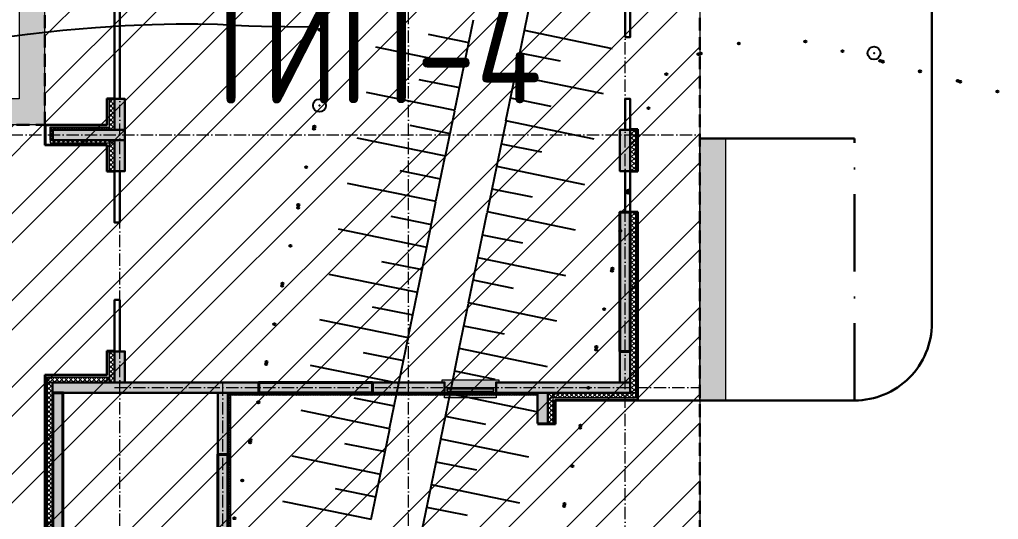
# Model space of a CAD drawing. Header units: millimetres. Extents: x 1353783 to 6492029790, y -7276956 to -512500.
# Drawn here: x 9954524 to 9958320, y -2850281 to -2848342 of the extents above; entities that cross this region are included whole.
import ezdxf
from ezdxf.enums import TextEntityAlignment as Align

# ---------------------------------------------------------------- set-up
doc = ezdxf.new("R2010")
doc.units = ezdxf.units.MM
for name, pattern in [('( Dashed )', [0.75, 0.5, -0.25]), ('482 Границы районов', [5, 3, -1, 0, -1]), ('ACAD_ISO10W100', [18, 12, -3, 0, -3]), ('CONTI', [0]), ('осевая', [50.800000000000004, 31.75, -6.35, 6.35, -6.35])]:
    doc.linetypes.add(name, pattern=pattern)
doc.layers.get('0').update_dxf_attribs({"lineweight": 5})
for name, color, linetype, lineweight in [('!A-DIAFRAGM типовой', 142, 'Continuous', 0), ('7земля', 7, 'Continuous', 30), ('DIAFRAGM', 46, 'Continuous', 30), ('Hatch', 254, 'Continuous', 5), ('INSULATION', 81, 'Continuous', 5), ('Room_name', 250, 'Continuous', 20), ('Room_number', 250, 'Continuous', 13), ('Ар-окна', 5, 'Continuous', 9), ('ГП-Граница учасика ИЖС', 3, 'Continuous', 5), ('ГП-Тратуар', 3, 'Continuous', 5), ('оси', 231, 'осевая', 9)]:
    doc.layers.add(name, color=color, linetype=linetype, lineweight=lineweight)
for name, color, linetype in [('GORIZUNKNOWN', 32, 'CONTI'), ('PI_DTUNKNOWN', 250, 'CONTI'), ('SIT_LРЕЛЬЕФ', 7, 'CONTI'), ('Заливка', 7, 'Continuous'), ('РЕЛЬЕФ', 7, 'CONTI')]:
    doc.layers.add(name, color=color, linetype=linetype)
doc.styles.add('ISOCPEUR', font='', dxfattribs={"width": 0.85})
doc.styles.get('ISOCPEUR').set_extended_font_data('ISOCPEUR')

# ---------------------------------------------------------------- blocks, each defined once
blk = doc.blocks.new('амвамвам')
at = {"lineweight": 30, "ltscale": 100, "true_color": 0x939598}
h = blk.add_hatch(color=252, dxfattribs=at)
h.dxf.hatch_style = 1
h.paths.add_polyline_path([(9742030.65074575, -3645600.276050391), (9742530.65074575, -3645600.276050389), (9742530.650745742, -3635980.279723642), (9728830.654929563, -3635980.279723641), (9728830.667146705, -3647630.279407861), (9725280.645847015, -3647630.279407861), (9725280.645847008, -3660380.278466331), (9745030.641692825, -3660380.278466327), (9745030.641692922, -3659880.69496974), (9725780.652775496, -3659880.694969732), (9725780.65617992, -3648130.281268958), (9729330.654902004, -3648130.27890511), (9729330.654902019, -3636480.279723641), (9742030.6510351, -3636479.856934937)])
h.paths.add_polyline_path([(9742030.651035085, -3648400.276050389), (9742530.651035085, -3648400.276050389), (9742530.651035093, -3653480.696346303), (9742030.652129896, -3653480.696346307)], flags=17)
at = {"color": 251, "lineweight": 15, "ltscale": 100, "true_color": 0x636466}
for points in [[(9742030.65074575, -3645600.276050391), (9742530.65074575, -3645600.276050389), (9742530.650745742, -3635980.279723642), (9728830.654929563, -3635980.279723641), (9728830.667146705, -3647630.279407861), (9725280.645847015, -3647630.279407861), (9725280.645847008, -3660380.278466331), (9745030.641692825, -3660380.278466327), (9745030.641692922, -3659880.69496974), (9725780.652775496, -3659880.694969732), (9725780.65617992, -3648130.281268958), (9729330.654902004, -3648130.27890511), (9729330.654902019, -3636480.279723641), (9742030.6510351, -3636479.856934937)], [(9742030.651035085, -3648400.276050389), (9742530.651035085, -3648400.276050389), (9742530.651035093, -3653480.696346303), (9742030.652129896, -3653480.696346307)]]:
    blk.add_lwpolyline(points, close=True, dxfattribs=at)
blk = doc.blocks.new('апрапрапрары')
at = {"layer": '!A-DIAFRAGM типовой', "lineweight": 0, "ltscale": 100, "true_color": 0x000000}
h = blk.add_hatch(color=18, dxfattribs=at)
h.dxf.hatch_style = 1
h.paths.add_polyline_path([(9769350.665064277, -3291176.583517787), (9769550.665064277, -3291176.58347316), (9769550.66417172, -3287176.510645743), (9769350.664171718, -3287176.51069037)])
h = blk.add_hatch(color=18, dxfattribs=at)
h.dxf.hatch_style = 1
h.paths.add_polyline_path([(9774250.664144896, -3288574.586409037), (9774450.664144896, -3288574.586364408), (9774450.663832951, -3287176.588050132), (9774250.663832951, -3287176.588094759)])
h = blk.add_hatch(color=18, dxfattribs=at)
h.dxf.hatch_style = 1
h.paths.add_polyline_path([(9769550.664439498, -3288376.585177083), (9769550.664484125, -3288576.585177085), (9770150.665119275, -3288576.585043202), (9770150.665074648, -3288376.585043202)])
h = blk.add_hatch(color=18, dxfattribs=at)
h.dxf.hatch_style = 1
h.paths.add_polyline_path([(9773650.664240181, -3288376.582389663), (9773650.664284809, -3288576.582389665), (9774250.664145343, -3288576.582255782), (9774250.664100714, -3288376.582255783)])
h = blk.add_hatch(color=18, dxfattribs=at)
h.dxf.hatch_style = 1
h.paths.add_polyline_path([(9774450.663922206, -3288376.590755169), (9774450.663966833, -3288576.590755171), (9775050.663827367, -3288576.59062129), (9775050.663782738, -3288376.590621288)])
h = blk.add_hatch(color=18, dxfattribs=at)
h.dxf.hatch_style = 1
h.paths.add_polyline_path([(9769350.664618006, -3290376.585177085), (9769350.664573379, -3290576.585177082), (9768150.664573379, -3290576.584909321), (9768150.664618006, -3290376.584909321)])
h = blk.add_hatch(color=18, dxfattribs=at)
h.dxf.hatch_style = 1
h.paths.add_polyline_path([(9769550.664414639, -3293376.587074832), (9769350.664414639, -3293376.587119457), (9769350.664727028, -3294776.58715154), (9769550.664727028, -3294776.587106914)])
h = blk.add_hatch(color=18, dxfattribs=at)
h.dxf.hatch_style = 1
h.paths.add_polyline_path([(9769350.709559886, -3295776.601303109), (9769550.709559888, -3295776.601347736), (9769550.708979737, -3298376.587229916), (9769350.708979737, -3298376.587185291)])
h = blk.add_hatch(color=18, dxfattribs=at)
h.dxf.hatch_style = 1
h.paths.add_polyline_path([(9768750.664496152, -3296576.31622574), (9768750.664540777, -3296776.31622574), (9769350.664593088, -3296776.316091859), (9769350.66454846, -3296576.316091859)])
h = blk.add_hatch(color=18, dxfattribs=at)
h.dxf.hatch_style = 1
h.paths.add_polyline_path([(9769550.664439496, -3298376.587229907), (9769550.664484123, -3298176.587229907), (9770150.664863596, -3298176.58736379), (9770150.664818967, -3298376.58736379)])
h = blk.add_hatch(color=18, dxfattribs=at)
h.dxf.hatch_style = 1
h.paths.add_polyline_path([(9773650.665186578, -3298376.587029709), (9773650.665231206, -3298176.587029708), (9774450.664585596, -3298176.587163589), (9774450.664540969, -3298376.587163589)])
at = {"layer": 'Hatch', "lineweight": 40, "ltscale": 0.5, "true_color": 0x000000}
for points in [[(9769350.66509601, -3287176.588054121), (9769350.66509601, -3287376.588054123), (9766150.699879488, -3287376.588054121), (9766150.69987949, -3287176.588054121)], [(9766150.699879484, -3290576.583704385), (9766150.699879486, -3290376.583704385), (9768150.664618008, -3290376.583704385), (9768150.664618008, -3290576.583704387)], [(9769550.664729571, -3293376.587180081), (9769350.664729573, -3293376.587180081), (9769350.664729571, -3291176.585043202), (9769550.664729571, -3291176.585043202)], [(9770150.664841283, -3298376.587230557), (9770150.664841281, -3298176.587230557), (9772850.665231206, -3298176.587230557), (9772850.665231206, -3298376.587230557)]]:
    blk.add_hatch(color=18, dxfattribs=at).paths.add_polyline_path(points)
at = {"layer": 'INSULATION', "ltscale": 0.5, "true_color": 0x000000}
h = blk.add_hatch(dxfattribs=at)
h.set_pattern_fill('ANSI37', color=18, scale=20, angle=-90.00000000000001)
h.set_pattern_definition([(315, (9774586.898431635, -3287076.510645743), (44.90128060534578, 44.90128060534576), []), (44.99999999999999, (9774586.898431635, -3287076.510645743), (-44.90128060534575, 44.90128060534578), [])])
h.paths.add_polyline_path([(9769550.659200864, -3287076.510645743), (9769550.659200864, -3287176.510645743), (9766150.698845446, -3287176.510645743), (9766150.698845446, -3287076.510645744)])
h = blk.add_hatch(dxfattribs=at)
h.set_pattern_fill('ANSI37', color=18, scale=20)
h.set_pattern_definition([(44.99999999999999, (9769550.660933401, -3293340.270807576), (-44.90128060534578, 44.90128060534577), []), (135, (9769550.660933401, -3293340.270807576), (-44.90128060534577, -44.90128060534576), [])])
h.paths.add_polyline_path([(9769550.660933401, -3287076.510645744), (9769650.660933401, -3287076.510645744), (9769650.660933401, -3288276.582389663), (9769550.660933401, -3288276.582389663)])
h = blk.add_hatch(dxfattribs=at)
h.set_pattern_fill('ANSI37', color=18, scale=20)
h.set_pattern_definition([(44.99999999999999, (-1.862645149230957e-09, 0), (-44.90128060534578, 44.90128060534577), []), (135, (-1.862645149230957e-09, 0), (-44.90128060534577, -44.90128060534576), [])])
h.paths.add_polyline_path([(9774200.666069426, -3288276.585958936), (9774250.66605827, -3288276.585958934), (9774250.66605827, -3287126.588065277), (9774200.666069426, -3287126.588065277)])
h = blk.add_hatch(dxfattribs=at)
h.set_pattern_fill('ANSI37', color=18, scale=9.999997768927232, angle=89.99999999999994)
h.set_pattern_definition([(134.9999999999999, (9770232.538708825, -3287176.588054123), (-22.45063529377169, -22.45063529377165), []), (225, (9770232.538708825, -3287176.588054123), (22.45063529377165, -22.45063529377169), [])])
h.paths.add_polyline_path([(9774250.667165319, -3287176.588054121), (9774250.667165319, -3287126.588065279), (9774450.663987042, -3287126.588065279), (9774450.663987042, -3287176.588054121)])
h = blk.add_hatch(dxfattribs=at)
h.set_pattern_fill('ANSI37', color=18, scale=9.999997768927232, angle=179.9999999999999)
h.set_pattern_definition([(224.9999999999999, (9774500.663074292, -3294044.696322641), (22.45063529377164, -22.4506352937717), []), (314.9999999999999, (9774500.663074292, -3294044.696322641), (22.4506352937717, 22.45063529377163), [])])
h.paths.add_polyline_path([(9774500.663074292, -3288276.585958934), (9774450.663085448, -3288276.585958936), (9774450.663085448, -3287126.588065279), (9774500.663074292, -3287126.588065277)])
h = blk.add_hatch(dxfattribs=at)
h.set_pattern_fill('ANSI37', color=18, scale=20, angle=-90.00000000000001)
h.set_pattern_definition([(315, (9775186.899289938, -3288276.582389665), (44.90128060534578, 44.90128060534576), []), (44.99999999999999, (9775186.899289938, -3288276.582389665), (-44.90128060534575, 44.90128060534578), [])])
h.paths.add_polyline_path([(9770150.660059169, -3288276.582389663), (9770150.660059169, -3288376.582389665), (9769550.664347405, -3288376.582389665), (9769550.664347405, -3288276.582389665)])
h = blk.add_hatch(dxfattribs=at)
h.set_pattern_fill('ANSI37', color=18, scale=20, angle=-90.00000000000001)
h.set_pattern_definition([(315, (9779286.903254772, -3288276.582389665), (44.90128060534578, 44.90128060534576), []), (44.99999999999999, (9779286.903254772, -3288276.582389665), (-44.90128060534575, 44.90128060534578), [])])
h.paths.add_polyline_path([(9774250.664024001, -3288276.582389665), (9774250.664024001, -3288376.582389665), (9773650.664240181, -3288376.582389663), (9773650.664240183, -3288276.582389663)])
h = blk.add_hatch(dxfattribs=at)
h.set_pattern_fill('ANSI37', color=18, scale=20, angle=-90.00000000000001)
h.set_pattern_definition([(315, (9779886.902936796, -3288276.585958934), (44.90128060534578, 44.90128060534576), []), (44.99999999999999, (9779886.902936796, -3288276.585958934), (-44.90128060534575, 44.90128060534578), [])])
h.paths.add_polyline_path([(9775050.663827367, -3288276.585958934), (9775050.663827367, -3288376.585958936), (9774450.664078401, -3288376.585958934), (9774450.664078403, -3288276.585958934)])
h = blk.add_hatch(dxfattribs=at)
h.set_pattern_fill('ANSI37', color=18, scale=9.999997768927232, angle=-90.00000000000006)
h.set_pattern_definition([(314.9999999999999, (9776618.424089354, -3290576.589730035), (22.45063529377169, 22.45063529377164), []), (44.99999999999995, (9776618.424089354, -3290576.589730035), (-22.45063529377164, 22.45063529377169), [])])
h.paths.add_polyline_path([(9769300.633700384, -3290576.589730036), (9769300.633700384, -3290626.589718881), (9763150.666317618, -3290626.590388296), (9763150.666317618, -3290576.590399451)])
h = blk.add_hatch(dxfattribs=at)
h.set_pattern_fill('ANSI37', color=18, scale=9.999997768927232, angle=179.9999999999999)
h.set_pattern_definition([(225, (9769350.633689228, -3299544.173049315), (22.45063529377165, -22.45063529377168), []), (314.9999999999999, (9769350.633689228, -3299544.173049315), (22.45063529377168, 22.45063529377165), [])])
h.paths.add_polyline_path([(9769350.633689228, -3296576.316116865), (9769300.633700386, -3296576.316116865), (9769300.633700384, -3290576.585165919), (9769350.633689228, -3290576.585165919)])
h = blk.add_hatch(dxfattribs=at)
h.set_pattern_fill('ANSI37', color=18, scale=20, angle=-90.00000000000001)
h.set_pattern_definition([(315, (9774386.902972529, -3296776.31622574), (44.90128060534578, 44.90128060534576), []), (44.99999999999999, (9774386.902972529, -3296776.31622574), (-44.90128060534575, 44.90128060534578), [])])
h.paths.add_polyline_path([(9769350.6644395, -3296776.316225742), (9769350.664439501, -3296876.316225742), (9768750.664540779, -3296876.316225742), (9768750.664540777, -3296776.31622574)])
h = blk.add_hatch(dxfattribs=at)
h.set_pattern_fill('ANSI37', color=18, scale=20)
h.set_pattern_definition([(44.99999999999999, (9769250.664439496, -3293440.348215953), (-44.90128060534578, 44.90128060534577), []), (135, (9769250.664439496, -3293440.348215953), (-44.90128060534577, -44.90128060534576), [])])
h.paths.add_polyline_path([(9769250.664439496, -3296876.31622574), (9769350.664439496, -3296876.31622574), (9769350.664439498, -3298476.587230542), (9769250.664439496, -3298476.587230542)])
h = blk.add_hatch(dxfattribs=at)
h.set_pattern_fill('ANSI37', color=18, scale=20, angle=-90.00000000000001)
h.set_pattern_definition([(315, (9779186.90357842, -3298376.587230542), (44.90128060534578, 44.90128060534576), []), (44.99999999999999, (9779186.90357842, -3298376.587230542), (-44.90128060534575, 44.90128060534578), [])])
h.paths.add_polyline_path([(9772850.665231206, -3298376.587230542), (9772850.665231206, -3298476.587230542), (9769350.664439496, -3298476.587230542), (9769350.664439496, -3298376.587230542)])
h = blk.add_hatch(dxfattribs=at)
h.set_pattern_fill('ANSI37', color=18, scale=20, angle=-90.00000000000001)
h.set_pattern_definition([(315, (9779086.903578147, -3298376.587230542), (44.90128060534578, 44.90128060534576), []), (44.99999999999999, (9779086.903578147, -3298376.587230542), (-44.90128060534575, 44.90128060534578), [])])
h.paths.add_polyline_path([(9774450.664563281, -3298376.58723054), (9774450.664563281, -3298476.587230542), (9773650.67630647, -3298476.587230542), (9773650.67630647, -3298376.587230542)])
at = {"layer": 'ГП-Тратуар', "lineweight": 30, "ltscale": 100, "true_color": 0x000000}
h = blk.add_hatch(color=18, dxfattribs=at)
h.dxf.hatch_style = 1
h.paths.add_polyline_path([(9769250.711833604, -3294776.587119381), (9769550.711833604, -3294776.587119379), (9769550.711833604, -3294726.587119379), (9769600.711833604, -3294726.587119379), (9769600.711833604, -3295826.587119379), (9769550.711833604, -3295826.587119377), (9769550.711833604, -3295776.587119377), (9769250.711833604, -3295776.587119379)])
at = {"layer": '7земля', "color": 18, "linetype": '( Dashed )', "lineweight": 30, "ltscale": 500, "true_color": 0x000000}
for p, q in [((9774550.661812745, -3283476.586253117), (9774550.665583463, -3287226.58496593)), ((9774550.66457243, -3287026.584975208), (9785750.664128715, -3287026.582476084)), ((9763250.66456382, -3299726.588612714), (9785750.66479631, -3299726.052371961))]:
    blk.add_line(p, q, dxfattribs=at)
at = {"layer": '7земля', "color": 18, "lineweight": 30, "ltscale": 100, "true_color": 0x000000}
for p, q in [((9769700.664294485, -3287026.822842714), (9766140.703001741, -3287026.556800003)), ((9769690.664294485, -3287036.822044452), (9766150.70287796, -3287036.514902825)), ((9769690.664294485, -3288236.584530176), (9769690.664294485, -3287036.822044452)), ((9769700.664294485, -3288226.584587756), (9769700.664294485, -3287026.822842714)), ((9774150.664572433, -3287026.585019835), (9774150.664066797, -3288226.591022347)), ((9774550.66457243, -3287026.584975208), (9774150.664572433, -3287026.585019835)), ((9774160.664567374, -3287036.585018718), (9774160.66406174, -3288236.591022347)), ((9774540.664567374, -3287036.584976324), (9774160.664567374, -3287036.585018718)), ((9774540.66406174, -3288236.591022347), (9774540.664567374, -3287036.584976324)), ((9774550.664066799, -3288226.591022345), (9774550.66457243, -3287026.584975208)), ((9770150.664325397, -3288236.587178859), (9769690.664294485, -3288236.584530176)), ((9770160.664325396, -3288226.587236439), (9769700.664294485, -3288226.584587756)), ((9770150.664325397, -3288376.587230525), (9770150.664325397, -3288236.587178859)), ((9770160.664325397, -3288376.587230527), (9770160.664325396, -3288226.587236439)), ((9774150.664066797, -3288226.591022347), (9773640.66369762, -3288226.591022347)), ((9773640.66369762, -3288226.591022347), (9773640.664240185, -3288376.588085934)), ((9774160.66406174, -3288236.591022347), (9773650.663733793, -3288236.591022347)), ((9773650.663733793, -3288236.591022347), (9773650.664240183, -3288376.588049761)), ((9775050.662667595, -3288236.591022347), (9774540.66406174, -3288236.591022347)), ((9775060.662667597, -3288226.591022347), (9774550.664066799, -3288226.591022345)), ((9775050.662667595, -3288374.581647689), (9775050.662667595, -3288236.591022347)), ((9775060.662667595, -3288374.581647688), (9775060.662667597, -3288226.591022347)), ((9768740.66454209, -3296926.316236607), (9768740.664496152, -3296576.320244142)), ((9768750.664540779, -3296916.316236154), (9768750.66449615, -3296576.320242829)), ((9769200.664439498, -3296926.316215782), (9768740.66454209, -3296926.316236607)), ((9769210.664439496, -3296916.316215328), (9768750.664540779, -3296916.316236154)), ((9769200.664439492, -3298526.587230542), (9769200.664439498, -3296926.316215782)), ((9769210.664439492, -3298516.587230542), (9769210.664439496, -3296916.316215328)), ((9772850.665231206, -3298376.587230542), (9772850.665231206, -3298516.587230542)), ((9772860.665231206, -3298376.587230542), (9772860.665231206, -3298526.587230542)), ((9773640.676306471, -3298526.58723054), (9773640.67630647, -3298376.58723054)), ((9773650.676306471, -3298516.587230206), (9773650.67630647, -3298376.587230542)), ((9774450.683563698, -3298376.587205247), (9774450.683522046, -3298516.587204105)), ((9774460.683563698, -3298376.587208222), (9774460.683519071, -3298526.587203772)), ((9772860.665231206, -3298526.587230542), (9769200.664439492, -3298526.587230542)), ((9772850.665231206, -3298516.587230542), (9769210.664439492, -3298516.587230542)), ((9774460.683519071, -3298526.587203772), (9773640.676306471, -3298526.58723054)), ((9774450.683522046, -3298516.587204105), (9773650.676306471, -3298516.587230206))]:
    blk.add_line(p, q, dxfattribs=at)
at = {"layer": 'DIAFRAGM', "color": 18, "ltscale": 0.5, "true_color": 0x000000}
for points in [[(9769350.665064277, -3291176.583517787), (9769550.665064277, -3291176.58347316), (9769550.66417172, -3287176.510645743), (9769350.664171718, -3287176.51069037)], [(9774250.664144896, -3288574.586409037), (9774450.664144896, -3288574.586364408), (9774450.663832951, -3287176.588050132), (9774250.663832951, -3287176.588094759)], [(9769550.664439498, -3288376.585177083), (9769550.664484125, -3288576.585177085), (9770150.665119275, -3288576.585043202), (9770150.665074648, -3288376.585043202)], [(9773650.664240181, -3288376.582389663), (9773650.664284809, -3288576.582389665), (9774250.664145343, -3288576.582255782), (9774250.664100714, -3288376.582255783)], [(9774450.663922206, -3288376.590755169), (9774450.663966833, -3288576.590755171), (9775050.663827367, -3288576.59062129), (9775050.663782738, -3288376.590621288)], [(9769350.664618006, -3290376.585177085), (9769350.664573379, -3290576.585177082), (9768150.664573379, -3290576.584909321), (9768150.664618006, -3290376.584909321)], [(9769550.664414639, -3293376.587074832), (9769350.664414639, -3293376.587119457), (9769350.664727028, -3294776.58715154), (9769550.664727028, -3294776.587106914)], [(9769350.709559886, -3295776.601303109), (9769550.709559888, -3295776.601347736), (9769550.708979737, -3298376.587229916), (9769350.708979737, -3298376.587185291)], [(9768750.664496152, -3296576.31622574), (9768750.664540777, -3296776.31622574), (9769350.664593088, -3296776.316091859), (9769350.66454846, -3296576.316091859)], [(9769550.664439496, -3298376.587229907), (9769550.664484123, -3298176.587229907), (9770150.664863596, -3298176.58736379), (9770150.664818967, -3298376.58736379)], [(9773650.665186578, -3298376.587029709), (9773650.665231206, -3298176.587029708), (9774450.664585596, -3298176.587163589), (9774450.664540969, -3298376.587163589)]]:
    blk.add_lwpolyline(points, close=True, dxfattribs=at)
at = {"layer": 'Hatch', "color": 18, "lineweight": 40, "ltscale": 0.5, "true_color": 0x000000}
for points in [[(9769350.66509601, -3287176.588054121), (9769350.66509601, -3287376.588054123), (9766150.699879488, -3287376.588054121), (9766150.69987949, -3287176.588054121)], [(9766150.699879484, -3290576.583704385), (9766150.699879486, -3290376.583704385), (9768150.664618008, -3290376.583704385), (9768150.664618008, -3290576.583704387)], [(9769550.664729571, -3293376.587180081), (9769350.664729573, -3293376.587180081), (9769350.664729571, -3291176.585043202), (9769550.664729571, -3291176.585043202)], [(9770150.664841283, -3298376.587230557), (9770150.664841281, -3298176.587230557), (9772850.665231206, -3298176.587230557), (9772850.665231206, -3298376.587230557)]]:
    blk.add_lwpolyline(points, close=True, dxfattribs=at)
at = {"layer": 'INSULATION', "color": 18, "ltscale": 0.5, "true_color": 0x000000}
for points in [[(9769550.659200864, -3287076.510645743), (9769550.659200864, -3287176.510645743), (9766150.698845446, -3287176.510645743), (9766150.698845446, -3287076.510645744)], [(9769550.660933401, -3287076.510645744), (9769650.660933401, -3287076.510645744), (9769650.660933401, -3288276.582389663), (9769550.660933401, -3288276.582389663)], [(9774200.666069426, -3288276.585958936), (9774250.66605827, -3288276.585958934), (9774250.66605827, -3287126.588065277), (9774200.666069426, -3287126.588065277)], [(9774250.667165319, -3287176.588054121), (9774250.667165319, -3287126.588065279), (9774450.663987042, -3287126.588065279), (9774450.663987042, -3287176.588054121)], [(9774500.663074292, -3288276.585958934), (9774450.663085448, -3288276.585958936), (9774450.663085448, -3287126.588065279), (9774500.663074292, -3287126.588065277)], [(9770150.660059169, -3288276.582389663), (9770150.660059169, -3288376.582389665), (9769550.664347405, -3288376.582389665), (9769550.664347405, -3288276.582389665)], [(9774250.664024001, -3288276.582389665), (9774250.664024001, -3288376.582389665), (9773650.664240181, -3288376.582389663), (9773650.664240183, -3288276.582389663)], [(9775050.663827367, -3288276.585958934), (9775050.663827367, -3288376.585958936), (9774450.664078401, -3288376.585958934), (9774450.664078403, -3288276.585958934)], [(9769300.633700384, -3290576.589730036), (9769300.633700384, -3290626.589718881), (9763150.666317618, -3290626.590388296), (9763150.666317618, -3290576.590399451)], [(9769350.633689228, -3296576.316116865), (9769300.633700386, -3296576.316116865), (9769300.633700384, -3290576.585165919), (9769350.633689228, -3290576.585165919)], [(9769350.6644395, -3296776.316225742), (9769350.664439501, -3296876.316225742), (9768750.664540779, -3296876.316225742), (9768750.664540777, -3296776.31622574)], [(9769250.664439496, -3296876.31622574), (9769350.664439496, -3296876.31622574), (9769350.664439498, -3298476.587230542), (9769250.664439496, -3298476.587230542)], [(9772850.665231206, -3298376.587230542), (9772850.665231206, -3298476.587230542), (9769350.664439496, -3298476.587230542), (9769350.664439496, -3298376.587230542)], [(9774450.664563281, -3298376.58723054), (9774450.664563281, -3298476.587230542), (9773650.67630647, -3298476.587230542), (9773650.67630647, -3298376.587230542)]]:
    blk.add_lwpolyline(points, close=True, dxfattribs=at)
at = {"layer": 'Ар-окна', "color": 18, "lineweight": 30, "true_color": 0x000000}
for p, q in [((9775050.664563281, -3298376.587230542), (9775050.667060064, -3298276.587230572)), ((9776250.664562907, -3298376.617191938), (9776250.66705969, -3298276.617191969))]:
    blk.add_line(p, q, dxfattribs=at)
for points in [[(9771150.66013588, -3288476.660888645), (9770150.665085822, -3288476.660899803), (9770150.665085822, -3288376.660899803), (9771150.66013588, -3288376.660888647)], [(9772650.661458936, -3288476.582389665), (9773650.661458936, -3288476.582389666), (9773650.661458936, -3288376.582389666), (9772650.661458936, -3288376.582389667)], [(9775050.662649954, -3288376.585958936), (9777950.665089872, -3288376.585958936), (9777950.665089872, -3288476.591376649), (9775050.662649954, -3288476.591376649)], [(9772850.68768845, -3298276.587811084), (9773650.665186578, -3298276.587811084), (9773650.665186578, -3298376.587811084), (9772850.68768845, -3298376.587811084)], [(9774450.664563283, -3298276.587163589), (9775050.664563281, -3298276.587163589), (9775050.664563281, -3298376.587230542), (9774450.664563283, -3298376.587230542)], [(9776250.66705969, -3298276.617191969), (9776910.671671966, -3298276.617191969), (9776910.671671966, -3298376.582229429), (9776250.66705969, -3298376.582229429)]]:
    blk.add_lwpolyline(points, close=True, dxfattribs=at)
at = {"layer": 'Ар-окна', "color": 18, "lineweight": 5, "true_color": 0x000000}
for points in [[(9769250.711833604, -3294776.587119381), (9769550.711833604, -3294776.587119379), (9769550.711833604, -3294726.587119379), (9769600.711833604, -3294726.587119379), (9769600.711833604, -3295826.587119379), (9769550.711833604, -3295826.587119377), (9769550.711833604, -3295776.587119377), (9769250.711833604, -3295776.587119379)], [(9769350.711833602, -3294826.587119381), (9769350.711833602, -3294776.587119379), (9769450.711833602, -3294776.587119379), (9769450.711833602, -3294826.587119379)], [(9769350.711833602, -3295776.587119379), (9769350.711833602, -3294776.587119379), (9769450.711833602, -3294776.587119379), (9769450.711833602, -3295776.587119377)], [(9769375.711833602, -3295726.587119379), (9769375.711833602, -3294826.587119379), (9769425.711833602, -3294826.587119379), (9769425.711833602, -3295726.587119379)], [(9769350.711833602, -3295776.587119379), (9769350.711833602, -3295726.587119379), (9769450.711833602, -3295726.587119377), (9769450.711833602, -3295776.587119377)]]:
    blk.add_lwpolyline(points, close=True, dxfattribs=at)
at = {"layer": 'оси', "color": 251, "linetype": 'ACAD_ISO10W100', "lineweight": 13, "ltscale": 20, "true_color": 0x636466}
for p, q in [((9774350.664575709, -3283476.575920208), (9774350.6645612, -3299726.324067279)), ((9769450.664439496, -3288376.587207579), (9769450.664439496, -3299726.440848601)), ((9762800.665821139, -3288476.588290823), (9786200.66456383, -3288476.588290823)), ((9762800.665821139, -3290476.583916367), (9769550.664558131, -3290476.583653449)), ((9762800.665821139, -3294076.587331335), (9786050.664727785, -3294076.582143432)), ((9761850.643237945, -3298276.587811084), (9786200.66456383, -3298276.587811085))]:
    blk.add_line(p, q, dxfattribs=at)
blk = doc.blocks.new('оо')
at = {"layer": 'GORIZUNKNOWN', "color": 9, "true_color": 0xc7c8ca}
blk.add_lwpolyline([(222679.6734596913, -3431765.921817344), (222680.4234596913, -3431766.061817344), (222681.1034596913, -3431766.201817344), (222681.7234596913, -3431766.341817344), (222682.2834596913, -3431766.481817344), (222682.7834596913, -3431766.621817344), (222683.2334596913, -3431766.751817344), (222683.6334596913, -3431766.881817344), (222683.9934596913, -3431767.001817344), (222684.2934596913, -3431767.121817344), (222684.5634596912, -3431767.221817343), (222684.7934596913, -3431767.301817344), (222685.6534596914, -3431767.591817344)], dxfattribs=at)
at = {"layer": 'PI_DTUNKNOWN', "color": 9, "true_color": 0xc7c8ca}
for centre in [(222685.3934596913, -3431769.111817343), (222695.9434596912, -3431771.431817343)]:
    blk.add_circle(centre, 0.125, dxfattribs=at)
for p in [(222685.3934596913, -3431769.111817343), (222695.9434596912, -3431771.431817343)]:
    blk.add_point(p, dxfattribs=at)
at = {"layer": 'SIT_LРЕЛЬЕФ', "color": 9, "true_color": 0xc7c8ca}
for p, q in [((222689.6234596913, -3431768.941817343), (222690.0634596912, -3431768.161817344)), ((222686.7734596914, -3431768.361817343), (222688.3034596913, -3431769.221817343)), ((222687.8234596913, -3431768.441817343), (222688.5234596914, -3431768.831817344)), ((222688.3034596913, -3431769.221817343), (222688.7434596913, -3431768.441817343)), ((222689.1834596913, -3431769.721817343), (222689.6234596913, -3431768.941817343)), ((222691.1434596913, -3431769.801817344), (222689.6234596913, -3431768.941817343)), ((222686.3334596913, -3431769.141817343), (222687.8634596913, -3431770.001817344)), ((222687.3834596913, -3431769.221817343), (222688.0834596913, -3431769.611817343)), ((222687.8634596913, -3431770.001817344), (222688.3034596913, -3431769.221817343)), ((222690.1034596913, -3431769.721817343), (222689.4034596914, -3431769.331817344)), ((222688.7434596913, -3431770.501817344), (222689.1834596913, -3431769.721817343)), ((222690.7034596913, -3431770.581817344), (222689.1834596913, -3431769.721817343)), ((222685.8934596913, -3431769.931817343), (222687.4234596913, -3431770.791817344)), ((222686.9434596912, -3431770.011817344), (222687.6434596913, -3431770.401817343)), ((222687.4234596913, -3431770.791817344), (222687.8634596913, -3431770.011817344)), ((222689.6634596913, -3431770.501817344), (222688.9634596913, -3431770.111817343)), ((222688.3034596913, -3431771.291817344), (222688.7434596913, -3431770.511817344)), ((222690.2634596913, -3431771.361817343), (222688.7434596913, -3431770.501817344)), ((222685.4434596912, -3431770.711817344), (222686.9734596913, -3431771.571817343)), ((222686.4934596913, -3431770.791817344), (222687.1934596912, -3431771.181817343)), ((222686.9734596913, -3431771.571817343), (222687.4134596913, -3431770.791817344)), ((222689.2234596913, -3431771.291817344), (222688.5234596914, -3431770.901817343)), ((222687.8634596913, -3431772.071817343), (222688.3034596913, -3431771.291817344)), ((222689.8234596913, -3431772.151817343), (222688.3034596913, -3431771.291817344)), ((222685.0034596913, -3431771.501817344), (222686.5334596913, -3431772.361817343)), ((222686.0534596913, -3431771.581817344), (222686.7534596913, -3431771.971817343)), ((222686.5334596913, -3431772.361817343), (222686.9734596913, -3431771.581817344)), ((222688.7834596913, -3431772.071817343), (222688.0834596913, -3431771.681817343)), ((222687.4134596914, -3431772.861817343), (222687.8534596913, -3431772.081817344)), ((222689.3834596913, -3431772.931817343), (222687.8634596913, -3431772.071817343)), ((222684.5634596912, -3431772.281817344), (222686.0934596913, -3431773.141817343)), ((222685.6134596913, -3431772.361817343), (222686.3134596912, -3431772.751817344)), ((222686.0934596913, -3431773.141817343), (222686.5334596913, -3431772.361817343)), ((222688.3334596913, -3431772.861817343), (222687.6334596913, -3431772.471817343)), ((222686.9734596913, -3431773.641817343), (222687.4134596914, -3431772.861817343)), ((222688.9334596913, -3431773.721817343), (222687.4134596914, -3431772.861817343)), ((222684.1234596914, -3431773.061817344), (222685.6534596914, -3431773.921817344)), ((222685.1734596913, -3431773.141817343), (222685.8734596914, -3431773.531817344)), ((222685.6534596914, -3431773.921817344), (222686.0934596913, -3431773.141817343)), ((222687.8934596914, -3431773.641817343), (222687.1934596913, -3431773.251817344)), ((222686.5334596914, -3431774.431817343), (222686.9734596913, -3431773.651817343)), ((222688.4934596914, -3431774.501817344), (222686.9734596913, -3431773.641817343)), ((222683.6834596913, -3431773.851817343), (222685.2134596913, -3431774.711817344)), ((222684.7334596913, -3431773.931817343), (222685.4334596913, -3431774.321817343)), ((222685.2134596913, -3431774.711817344), (222685.6534596914, -3431773.931817343)), ((222687.4534596913, -3431774.431817343), (222686.7534596913, -3431774.041817344)), ((222686.0934596913, -3431775.211817344), (222686.5334596914, -3431774.431817343)), ((222688.0534596913, -3431775.291817344), (222686.5334596914, -3431774.431817343)), ((222683.2434596914, -3431774.631817344), (222684.7734596914, -3431775.491817344)), ((222684.2934596914, -3431774.711817344), (222684.9934596914, -3431775.101817343)), ((222684.7734596914, -3431775.491817344), (222685.2134596913, -3431774.711817344)), ((222687.0134596913, -3431775.211817344), (222686.3134596913, -3431774.821817343)), ((222685.6534596914, -3431775.991817344), (222686.0934596913, -3431775.211817344)), ((222687.6134596913, -3431776.071817343), (222686.0934596913, -3431775.211817344)), ((222682.8034596913, -3431775.421817344), (222684.3334596913, -3431776.281817344)), ((222683.8534596913, -3431775.501817344), (222684.5534596913, -3431775.891817343)), ((222684.3334596913, -3431776.281817344), (222684.7734596914, -3431775.501817344)), ((222686.5734596913, -3431775.991817344), (222685.8734596914, -3431775.601817343)), ((222685.2134596913, -3431776.781817344), (222685.6534596914, -3431776.001817344)), ((222687.1734596913, -3431776.851817343), (222685.6534596914, -3431775.991817344)), ((222682.3634596913, -3431776.201817344), (222683.8934596914, -3431777.061817344)), ((222683.4134596914, -3431776.281817344), (222684.1134596913, -3431776.671817344)), ((222683.8934596914, -3431777.061817344), (222684.3334596913, -3431776.281817344)), ((222686.1334596913, -3431776.781817344), (222685.4334596913, -3431776.391817343)), ((222684.7734596914, -3431777.561817344), (222685.2134596913, -3431776.781817344)), ((222686.7334596913, -3431777.641817343), (222685.2134596913, -3431776.781817344)), ((222685.6934596913, -3431777.561817344), (222684.9934596914, -3431777.171817344))]:
    blk.add_line(p, q, dxfattribs=at)
for centre in [(222685.8434596913, -3431767.711817344), (222685.1534596914, -3431769.511817344), (222685.1734596913, -3431769.471817343), (222684.7834596913, -3431770.171817344), (222692.6934596912, -3431770.411817344), (222692.7434596913, -3431770.411817344), (222693.5034596913, -3431770.451817344), (222691.9834596913, -3431770.591817344), (222684.4134596913, -3431770.821817343), (222694.7434596913, -3431770.811817344), (222684.3934596913, -3431770.871817344), (222691.4534596913, -3431771.111817343), (222695.3734596913, -3431771.211817344), (222684.0234596914, -3431771.531817344), (222696.0134596913, -3431771.611817343), (222696.0534596913, -3431771.641817343), (222690.9634596913, -3431771.861817343), (222683.6534596914, -3431772.181817343), (222696.6834596913, -3431772.041817344), (222683.6334596913, -3431772.221817343), (222690.5734596913, -3431772.551817344), (222690.5934596913, -3431772.511817344), (222697.3234596913, -3431772.441817343), (222697.3634596913, -3431772.471817343), (222683.2634596913, -3431772.881817344), (222697.9934596914, -3431772.871817344), (222690.2034596913, -3431773.211817344), (222682.8734596914, -3431773.571817343), (222682.8934596914, -3431773.531817344), (222689.8334596913, -3431773.861817343), (222689.8134596913, -3431773.901817343), (222682.5034596913, -3431774.231817344), (222689.4434596913, -3431774.561817344), (222682.1134596913, -3431774.921817344), (222682.1334596913, -3431774.881817344), (222689.0734596913, -3431775.211817344), (222689.0534596913, -3431775.261817344), (222681.7434596914, -3431775.581817344), (222688.6834596913, -3431775.921817344), (222681.3734596914, -3431776.231817344), (222688.2934596914, -3431776.611817343), (222688.3134596913, -3431776.571817343), (222687.9234596913, -3431777.271817344), (222687.5334596914, -3431777.961817344), (222687.5534596913, -3431777.921817344)]:
    blk.add_circle(centre, 0.02, dxfattribs=at)
blk = doc.blocks.new('RM_AREA')
at = {"layer": 'Room_number', "color": 0, "linetype": 'ByBlock', "lineweight": -2, "style": 'ISOCPEUR', "width": 0.85}
blk.add_attdef('ROOM_NAME', text='', height=3, dxfattribs=at).set_placement((0, 5), align=Align.CENTER)
at = {"layer": 'Room_number', "linetype": 'ByBlock', "lineweight": -2, "style": 'ISOCPEUR', "width": 0.85}
blk.add_attdef('AREA', text='', height=3, dxfattribs=at).set_placement((0, 0), align=Align.CENTER)

msp = doc.modelspace()

# ---------------------------------------------------------------- hatches: boundary and pattern name
at = {"layer": 'Заливка', "lineweight": 13, "ltscale": 100, "true_color": 0xffb3ff}
h = msp.add_hatch(dxfattribs=at)
h.set_pattern_fill('ANSI32', color=211, scale=25)
h.set_pattern_definition([(45, (298297.5869812518, -46870.15234941337), (-168.3798022700466, 168.3798022700466), []), (45, (298409.8402312518, -46870.15234941337), (-168.3798022700466, 168.3798022700466), [])])
h.paths.add_polyline_path([(9954622.42343439, -2846419.379458461), (9957162.450356342, -2846416.236261166), (9957162.450356342, -2851099.463487028), (9953912.286356963, -2851099.462852171), (9953912.423241656, -2848749.379630914), (9954622.422986075, -2848749.379294755)])

# ---------------------------------------------------------------- linework, layer by layer
at = {"layer": 'ГП-Граница учасика ИЖС', "color": 251, "lineweight": 30, "ltscale": 100}
msp.add_lwpolyline([(9956922.362289412, -2844403.727390916), (9957762.362726891, -2844403.72755254, -0.414213562373095), (9958062.36266917, -2844703.727610262), (9958062.361742575, -2849519.463429211, -0.414213562373095), (9957762.361684851, -2849819.463371489), (9956922.361247372, -2849819.463209864)], format="xyb", dxfattribs=at)
msp.add_lwpolyline([(9957162.363958757, -2848803.460624839), (9957762.361880355, -2848803.460740285)], dxfattribs=at)
at = {"layer": 'ГП-Граница учасика ИЖС', "color": 94, "linetype": '482 Границы районов', "lineweight": 30, "ltscale": 100}
msp.add_lwpolyline([(9957762.361684866, -2849819.463371489), (9957762.361880355, -2848803.460740285)], dxfattribs=at)
at = {"layer": 'Заливка', "color": 211, "lineweight": 13, "ltscale": 100, "true_color": 0xffb3ff}
msp.add_lwpolyline([(9954622.42343439, -2846419.379458461), (9957162.450356342, -2846416.236261166), (9957162.450356342, -2851099.463487028), (9953912.286356963, -2851099.462852171), (9953912.423241656, -2848749.379630914), (9954622.422986075, -2848749.379294755)], close=True, dxfattribs=at)

# ---------------------------------------------------------------- block references
at = {"color": 1, "lineweight": 30}
for name, p, xscale, yscale, zscale, rotation in [('амвамвам', (8008756.432392774, -2119122.94911043), 0.1999999999999998, 0.1999999999999998, 0.1999999999999998, 359.9999889757423), ('апрапрапрары', (9297216.756942812, -4803659.469671515), 0.1999999999999999, 0.1999999999999999, 0.1999999999999999, 89.99998897575162)]:
    msp.add_blockref(name, p, dxfattribs=dict(at, xscale=xscale, yscale=yscale, zscale=zscale, rotation=rotation))
at = {"layer": 'ГП-Граница учасика ИЖС', "color": 1}
ref = msp.add_blockref('RM_AREA', (9952594.116556741, -2846605.46096464), dxfattribs=dict(at, xscale=11.99999999999999, yscale=11.99999999999999, zscale=11.99999999999999, rotation=180.0000000931629))
ref.add_attrib('ROOM_NAME', 'ТИП-4', dxfattribs={"layer": 'Room_name', "color": 6, "linetype": 'ByBlock', "lineweight": -2, "height": 400, "rotation": 1.334021321025711e-07, "style": 'ISOCPEUR', "width": 0.85}).set_placement((9955886.367865723, -2848667.341718073), align=Align.CENTER)
at = {"layer": 'РЕЛЬЕФ', "color": 240, "lineweight": 30, "true_color": 0xed1f24, "xscale": 200.0000000000001, "yscale": 200.0000000000001, "zscale": 200.0000000000001, "rotation": 17.80578495452471}
msp.add_blockref('оо', (-242329120.9759156, 637008728.1453253), dxfattribs=at)

doc.saveas('drawing.dxf')
